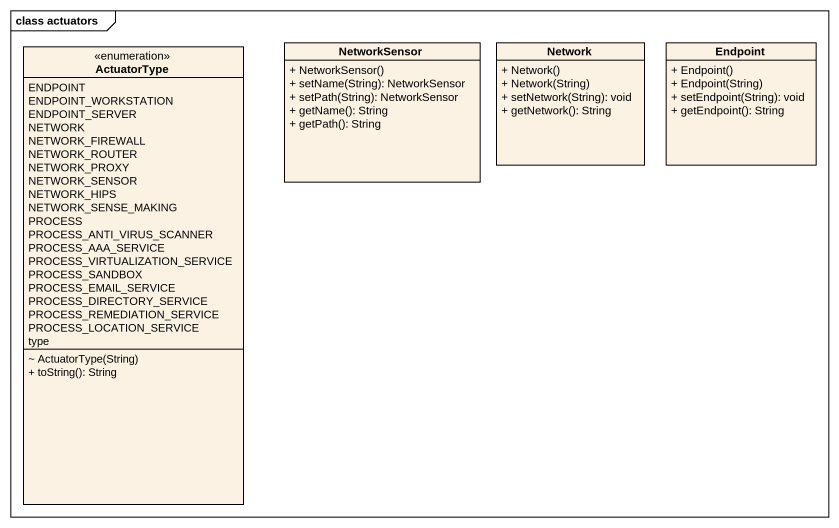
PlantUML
@startuml
mainframe class actuators
hide circle
hide empty members
skinparam classAttributeIconSize 0
enum ActuatorType {
  ENDPOINT
  ENDPOINT_WORKSTATION
  ENDPOINT_SERVER
  NETWORK
  NETWORK_FIREWALL
  NETWORK_ROUTER
  NETWORK_PROXY
  NETWORK_SENSOR
  NETWORK_HIPS
  NETWORK_SENSE_MAKING
  PROCESS
  PROCESS_ANTI_VIRUS_SCANNER
  PROCESS_AAA_SERVICE
  PROCESS_VIRTUALIZATION_SERVICE
  PROCESS_SANDBOX
  PROCESS_EMAIL_SERVICE
  PROCESS_DIRECTORY_SERVICE
  PROCESS_REMEDIATION_SERVICE
  PROCESS_LOCATION_SERVICE
  type
  ~ ActuatorType(String)
  + toString(): String
}
class NetworkSensor {
  + NetworkSensor()
  + setName(String): NetworkSensor
  + setPath(String): NetworkSensor
  + getName(): String
  + getPath(): String
}
class "Network" as Network_ {
  + Network()
  + Network(String)
  + setNetwork(String): void
  + getNetwork(): String
}
class Endpoint {
  + Endpoint()
  + Endpoint(String)
  + setEndpoint(String): void
  + getEndpoint(): String
}
@enduml
